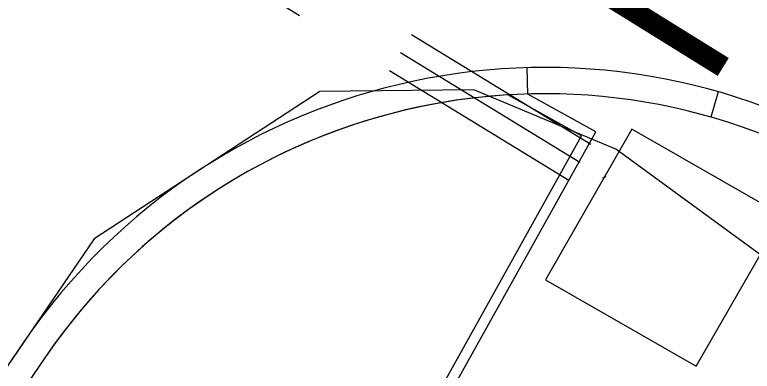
# Model space of a CAD drawing. Extents: x 421500 to 422711, y 436000 to 437000.
# Drawn here: x 422001.785 to 422005.289, y 436495.209 to 436496.901 of the extents above; entities that cross this region are included whole.
import ezdxf

# ---------------------------------------------------------------- set-up
doc = ezdxf.new("R2010")
doc.units = 0
for name, pattern in [('1004', [6, 4, -2]), ('1009', [0.9, 0.6, -0.3]), ('XREF UTC_716709_AJB_1b$0$DASHDOT1', [2, 1, -0.5, 0, -0.5])]:
    doc.linetypes.add(name, pattern=pattern)
doc.layers.get('0').update_dxf_attribs({"color": 210})
for name, color, linetype in [('716709-ExBase$0$XC-LCCCarriageway', 251, 'Continuous'), ('Lines', 1, 'Continuous'), ('Pr-Kerb', 2, 'Continuous'), ('Pr-KerbEdge', 8, 'Continuous'), ('Pr-Tactiles', 4, 'Continuous'), ('XREF UTC_716709_AJB_1b$0$du-UTCBOX', 42, 'Continuous'), ('XREF UTC_716709_AJB_1b$0$du-UTCDUCT-C1', 42, 'XREF UTC_716709_AJB_1b$0$DASHDOT1'), ('XREF UTC_716709_AJB_1b$0$du-UTCTEXT', 42, 'Continuous')]:
    doc.layers.add(name, color=color, linetype=linetype)

# ---------------------------------------------------------------- blocks, each defined once
blk = doc.blocks.new('XREF UTC_716709_AJB_1b$0$CCB')
for p, q in [((-0.4125, 0.4125), (-0.4125, -0.4125)), ((0.4125, 0.4125), (-0.4125, 0.4125)), ((0.4125, -0.4125), (0.4125, 0.4125)), ((-0.4125, -0.4125), (0.4125, -0.4125))]:
    blk.add_line(p, q)
blk = doc.blocks.new('XREF UTC_716709_AJB_1b$0$e_tag')
blk.add_line((-0.5, -0.7), (0.5, 0.7))

msp = doc.modelspace()

# ---------------------------------------------------------------- linework, layer by layer
at = {"layer": '716709-ExBase$0$XC-LCCCarriageway', "flags": 128}
msp.add_lwpolyline([(422019.9582, 436484.4751), (422020.2015, 436485.2614), (422020.0706, 436486.074), (422019.3218, 436486.9412), (422018.6627, 436487.299), (422017.6112, 436487.9127), (422012.0592, 436491.309), (422008.4284, 436493.6437), (422005.7992, 436495.4185), (422004.6416, 436496.2636), (422003.9659, 436496.5454), (422003.2339, 436496.5363), (422002.1622, 436495.8376), (422001.3603, 436494.6645)], dxfattribs=at)
msp.add_lwpolyline([(422019.9582, 436484.4751), (422020.2015, 436485.2614), (422020.0706, 436486.074), (422019.3218, 436486.9412), (422018.6627, 436487.299), (422017.6112, 436487.9127), (422012.0592, 436491.309), (422008.4284, 436493.6437), (422005.7992, 436495.4185), (422004.6416, 436496.2636), (422003.9659, 436496.5454), (422003.2339, 436496.5363), (422002.1622, 436495.8376), (422001.3603, 436494.6645)], dxfattribs=at)
at = {"layer": 'Lines', "linetype": '1004', "const_width": 0.1, "flags": 128}
msp.add_lwpolyline([(422012.0883, 436495.7422, 0.000763), (422005.7427, 436499.7676), (421998.582, 436504.3201)], format="xyb", dxfattribs=at)
at = {"layer": 'Lines', "linetype": '1009', "const_width": 0.1, "flags": 128}
msp.add_lwpolyline([(422005.1514, 436496.6533), (421998.5212, 436500.762)], dxfattribs=at)
at = {"layer": 'Pr-Kerb', "flags": 128}
msp.add_lwpolyline([(422019.4987, 436483.6917), (422019.7685, 436484.1518, 0.407102), (422018.761, 436488.2196), (422005.8815, 436496.2009, 0.401136), (422001.8247, 436495.3438), (422001.3603, 436494.6645), (422001.1935, 436494.4138), (422001.1657, 436494.372)], format="xyb", dxfattribs=at)
at = {"layer": 'Pr-KerbEdge'}
for p, q in [((422004.2232, 436496.5247), (422004.2198, 436496.6497)), ((422005.1276, 436496.5348), (422005.0931, 436496.4146))]:
    msp.add_line(p, q, dxfattribs=at)
at = {"layer": 'Pr-KerbEdge', "flags": 128}
msp.add_lwpolyline([(422019.3909, 436483.755), (422019.6607, 436484.2151, 0.407102), (422018.6952, 436488.1133), (422005.8157, 436496.0946, 0.401136), (422001.9278, 436495.2732), (422001.4639, 436494.5946), (422001.2975, 436494.3445), (422001.2697, 436494.3027)], format="xyb", dxfattribs=at)
msp.add_lwpolyline([(422001.788, 436495.0687), (422003.3491, 436494.1987), (422004.5454, 436496.3452), (422004.2232, 436496.5247)], dxfattribs=at)
at = {"layer": 'Pr-KerbEdge'}
msp.add_arc((422086.9238, 436454.9562), 118.125, 133.732121, 133.732121, dxfattribs=at)
at = {"layer": 'Pr-Tactiles', "flags": 128}
msp.add_lwpolyline([(422003.3298, 436494.2667), (422004.4774, 436496.3258), (422004.128, 436496.5206, 0.231733), (422001.9278, 436495.2732), (422001.8164, 436495.1102)], format="xyb", close=True, dxfattribs=at)
at = {"layer": 'XREF UTC_716709_AJB_1b$0$du-UTCDUCT-C1', "flags": 128}
for points in [[(421998.2941, 436500.0935), (422004.6389, 436496.2153)], [(421998.2419, 436500.0082), (422004.5867, 436496.13)], [(421998.1898, 436499.9229), (422004.5346, 436496.0446)]]:
    msp.add_lwpolyline(points, dxfattribs=at)

# ---------------------------------------------------------------- block references
at = {"layer": 'XREF UTC_716709_AJB_1b$0$du-UTCBOX', "color": 2, "rotation": 330.1650297979847}
msp.add_blockref('XREF UTC_716709_AJB_1b$0$CCB', (422004.8704, 436495.7955), dxfattribs=at)
at = {"layer": 'XREF UTC_716709_AJB_1b$0$du-UTCTEXT', "xscale": 0.01, "yscale": 0.01, "rotation": 328.56489731147}
msp.add_blockref('XREF UTC_716709_AJB_1b$0$e_tag', (422004.5867, 436496.13), dxfattribs=at)

doc.saveas('drawing.dxf')
